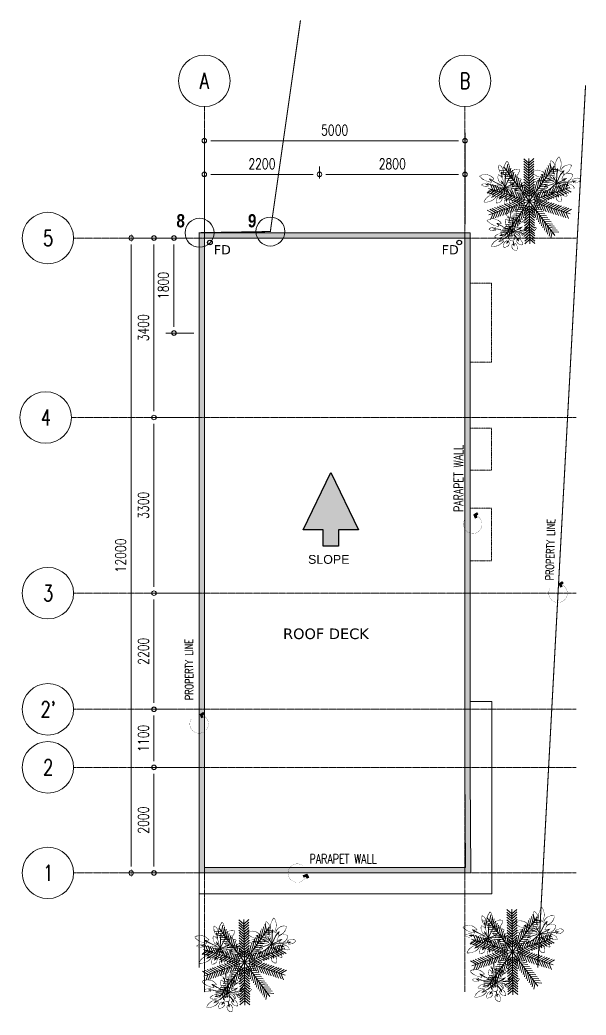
# Model space of a CAD drawing. Header units: millimetres. Extents: x 1634676 to 2568129, y -408635 to -190573.
# Drawn here: x 2414575 to 2425296, y -279340 to -260486 of the extents above; entities that cross this region are included whole.
import ezdxf
from ezdxf.enums import TextEntityAlignment as Align

# ---------------------------------------------------------------- set-up
doc = ezdxf.new("R2010")
doc.units = ezdxf.units.MM
doc.header["$MEASUREMENT"] = 0
for name, pattern in [('DASHED', [0.75, 0.5, -0.25]), ('PHANTOM', [2.5, 1.25, -0.25, 0.25, -0.25, 0.25, -0.25]), ('PHANTOM2', [1.25, 0.625, -0.125, 0.125, -0.125, 0.125, -0.125])]:
    doc.linetypes.add(name, pattern=pattern)
doc.layers.get('0').update_dxf_attribs({"lineweight": 15})
doc.layers.get('Defpoints').update_dxf_attribs({"color": 250})
for name, color, linetype, lineweight in [('.1', 1, 'Continuous', 9), ('.2', 2, 'Continuous', 20), ('ST-ANNOT_A', 74, 'Continuous', 20), ('ST-ANNOT_ALeadLines', 250, 'Continuous', 13), ('ST-DIM_E', 250, 'Continuous', 13), ('ST-GRID_E', 250, 'PHANTOM', 15)]:
    doc.layers.add(name, color=color, linetype=linetype, lineweight=lineweight)
for name, color, linetype in [('A-FURN-SEAT-N', 1, 'Continuous'), ('BASE PLAN$0$A-Flor-Plants', 74, 'Continuous'), ('TXT', 4, 'Continuous'), ('XREF_BASEPLAN_XENTRO MALL$0$LA-_PLANTS-_', 74, 'Continuous')]:
    doc.layers.add(name, color=color, linetype=linetype)
doc.styles.add('ARIAL', font='arial.ttf')
doc.styles.add('ST_TEXT', font='romans.shx', dxfattribs={"width": 0.75})
doc.styles.add('txt100-1', font='swisscb.ttf', dxfattribs={"height": 0.35})
doc.styles.add('VERDANA', font='verdana.ttf')
doc.dimstyles.new('ST_D100', dxfattribs={"dimscale": 100, "dimtxt": 2, "dimasz": 1.2, "dimexe": 1.5, "dimexo": 1, "dimgap": 1, "dimtad": 1, "dimdec": 0, "dimzin": 1, "dimdsep": 46, "dimtxsty": 'ST_TEXT', "dimblk": 'OpenIndicator', "dimcen": 1, "dimclrd": 256, "dimclre": 256, "dimclrt": 7, "dimadec": 0, "dimazin": 0, "dimtfac": 1, "dimtdec": 0, "dimtix": 1, "dimtmove": 2, "dimatfit": 3, "dimldrblk": 'OPEN90', "dimfxl": 0.075, "dimlwd": -1, "dimlwe": -1, "dimarcsym": 0})

# ---------------------------------------------------------------- blocks, each defined once
blk = doc.blocks.new('Area Point Arrow')
at = {"layer": 'ST-ANNOT_ALeadLines', "ltscale": 2}
blk.add_hatch(color=2, dxfattribs=at).paths.add_polyline_path([(0, 1), (75, -119), (170, -60), (45, 142), (-173, 49), (-129, -54)])
at = {"layer": 'ST-ANNOT_ALeadLines', "color": 2, "ltscale": 2, "const_width": 10}
blk.add_lwpolyline([(-238, 704, 2.805748), (0, 1, -0.127272)], format="xyb", dxfattribs=at)
at = {"layer": 'ST-ANNOT_ALeadLines', "color": 2}
blk.add_lwpolyline([(0, 1), (75, -119), (170, -60), (45, 142), (-173, 49), (-129, -54), (0, 1)], dxfattribs=at)
blk = doc.blocks.new('XREF_BASEPLAN_XENTRO MALL$0$T42')
at = {"layer": '.1', "color": 11, "linetype": 'Continuous'}
for p, q in [((-68, 1143), (-110, 1297)), ((-55, 1069), (-69, 1141)), ((43, 718), (46, 1047)), ((43, 718), (170, 1009)), ((51, 1053), (66, 1228)), ((170, 1016), (297, 1162)), ((-440, 793), (-635, 797)), ((-308, 894), (-515, 1005)), ((-341, 782), (-435, 788)), ((-53, 783), (-297, 889)), ((43, 718), (-199, 488)), ((-56, 690), (-194, 640)), ((43, 718), (-19, 840)), ((43, 718), (36, 605)), ((43, 718), (225, 798)), ((43, 718), (51, 719)), ((51, 719), (551, 778)), ((51, 719), (53, 721)), ((53, 721), (93, 683)), ((225, 798), (398, 905)), ((256, 690), (362, 686)), ((337, 687), (500, 621)), ((551, 778), (723, 815)), ((-208, 488), (-445, 342)), ((-194, 640), (-396, 565)), ((-60, 415), (-153, 302)), ((36, 605), (30, 521)), ((78, 415), (97, 345)), ((97, 638), (205, 513)), ((97, 345), (125, 213)), ((204, 508), (282, 396))]:
    blk.add_line(p, q, dxfattribs=at)
at = {"layer": '.1', "color": 250, "linetype": 'Continuous'}
for p, q in [((-108, 1292), (-106, 1188)), ((-108, 1268), (-50, 1186)), ((170, 1009), (170, 1009)), ((297, 1162), (175, 1111)), ((267, 1026), (297, 1162)), ((297, 1162), (267, 1026)), ((-628, 797), (-515, 837)), ((-622, 799), (-515, 758)), ((-515, 1005), (-345, 988)), ((-512, 1005), (-417, 890)), ((-19, 840), (-119, 981)), ((-116, 978), (-17, 889)), ((-108, 966), (-64, 849)), ((398, 905), (225, 859)), ((398, 905), (290, 784)), ((482, 624), (406, 696)), ((716, 814), (572, 818)), ((715, 814), (603, 751)), ((-441, 345), (-330, 476)), ((-420, 357), (-247, 410)), ((-389, 567), (-309, 653)), ((-386, 569), (-253, 570)), ((-153, 302), (-48, 360)), ((-152, 303), (-123, 404)), ((34, 533), (5, 604)), ((31, 526), (69, 598)), ((284, 390), (198, 447)), ((283, 394), (257, 494)), ((497, 622), (367, 639)), ((123, 222), (63, 300)), ((125, 213), (140, 328))]:
    blk.add_line(p, q, dxfattribs=at)
at = {"layer": '.1', "linetype": 'Continuous'}
for q in [(10, 1145), (109, 1128)]:
    blk.add_line((66, 1228), q, dxfattribs=at)
at = {"layer": '.1', "color": 2, "linetype": 'Continuous'}
for centre, radius, start, end in [((199, 1404), 374, 170.3029, 215.3262), ((-280, 1255), 239, 343.2534, 62.5239), ((-624, 791), 342, 35.1725, 122.5976), ((443, 831), 220, 55.2824, 172.6291), ((323, 1028), 246, 262.2896, 356.2544)]:
    blk.add_arc(centre, radius, start, end, dxfattribs=at)
at = {"layer": '.1', "linetype": 'Continuous'}
for centre, radius, start, end in [((466, 1292), 479, 140.563, 197.8988), ((-259, 1352), 431, 328.6458, 34.5329), ((724, 714), 184, 51.1111, 145.9654)]:
    blk.add_arc(centre, radius, start, end, dxfattribs=at)
at = {"layer": '.1', "color": 250, "linetype": 'Continuous'}
for centre, radius, start, end in [((-384, 1459), 569, 221.8384, 266.6027), ((-305, 875), 288, 2.9136, 65.0019), ((-187, 526), 263, 44.3837, 127.1057), ((-292, -892), 1628, 79.6239, 91.8656), ((152, 537), 157, 354.7987, 111.9005), ((75, 430), 251, 21.6922, 85.2277), ((434, 479), 219, 21.4559, 97.3107), ((649, 965), 219, 257.8549, 330.7421), ((-225, 36), 453, 103.499, 156.8265), ((-609, 643), 431, 265.8156, 327.2626), ((-297, 369), 285, 92.4489, 147.0817), ((-433, 780), 277, 248.0932, 310.529), ((-68, 251), 163, 109.8936, 199.3062), ((-206, 354), 158, 264.4232, 2.0221), ((26, 518), 88.3, 103.4106, 268.148), ((34, 517), 88.3, 262.5922, 66.6581), ((368, 462), 170, 185.1842, 278.9266), ((172, 288), 222, 1.4924, 67.3597), ((560, 793), 246, 218.6232, 288.4099), ((193, 240), 143, 155.1092, 275.9038), ((31, 172), 191, 337.3115, 55.0978)]:
    blk.add_arc(centre, radius, start, end, dxfattribs=at)
at = {"layer": '.1', "color": 3, "linetype": 'Continuous'}
for centre, radius, start, end in [((41, 1060), 236, 161.4501, 243.415), ((456, 1050), 288, 77.7318, 167.6804), ((156, 1373), 364, 287.7269, 353.3689), ((-579, 643), 204, 71.6414, 139.5892), ((-602, 1040), 296, 243.5199, 287.2599)]:
    blk.add_arc(centre, radius, start, end, dxfattribs=at)
at = {"linetype": 'Continuous'}
blk.add_wipeout([(96, 1597), (68, 1559), (53, 1535), (32, 1495), (19, 1465), (7, 1431), (-5, 1382), (-10, 1347), (-13, 1310), (-12, 1268), (-9, 1229), (-2, 1191), (4, 1164), (10, 1145), (66, 1228), (109, 1128), (114, 1136), (121, 1148), (130, 1168), (142, 1194), (151, 1219), (160, 1251), (166, 1281), (170, 1310), (172, 1335), (172, 1364), (171, 1383), (168, 1413), (164, 1436), (159, 1458), (152, 1482), (141, 1513), (133, 1531), (117, 1564), (105, 1584)], dxfattribs=at).dxf.layer = '.1'
at = {"color": 3, "linetype": 'Continuous'}
blk.add_wipeout([(297, 1162), (175, 1111), (183, 1141), (208, 1196), (240, 1239), (301, 1292), (348, 1316), (390, 1330), (437, 1337), (473, 1337), (517, 1331), (513, 1304), (501, 1259), (484, 1216), (465, 1182), (437, 1142), (413, 1116), (371, 1079), (341, 1060), (304, 1040), (267, 1026)], dxfattribs=at).dxf.layer = '.1'
at = {"color": 2, "linetype": 'Continuous'}
blk.add_wipeout([(398, 905), (225, 859), (228, 876), (233, 898), (240, 916), (257, 948), (276, 974), (299, 998), (328, 1019), (354, 1032), (380, 1042), (404, 1048), (443, 1051), (476, 1048), (508, 1041), (535, 1031), (568, 1012), (567, 1012), (564, 982), (558, 956), (548, 930), (534, 902), (514, 873), (493, 850), (478, 838), (448, 817), (422, 803), (391, 792), (362, 785), (323, 782), (302, 783), (290, 784)], dxfattribs=at).dxf.layer = '.1'
at = {"linetype": 'Continuous'}
blk.add_wipeout([(716, 814), (572, 818), (578, 827), (594, 845), (601, 852), (620, 867), (632, 874), (656, 886), (673, 891), (697, 897), (724, 899), (745, 898), (766, 894), (782, 889), (799, 883), (818, 873), (833, 864), (840, 858), (834, 848), (827, 838), (817, 825), (804, 810), (789, 797), (770, 783), (752, 772), (732, 763), (721, 758), (705, 753), (695, 751), (677, 748), (649, 746), (634, 746), (616, 748), (603, 751)], dxfattribs=at).dxf.layer = '.1'
blk.add_wipeout([(406, 696), (482, 624), (367, 639), (381, 623), (400, 605), (416, 592), (439, 578), (457, 569), (477, 561), (490, 557), (513, 551), (538, 547), (560, 546), (573, 547), (603, 550), (624, 555), (637, 560), (620, 594), (608, 611), (594, 628), (576, 645), (555, 661), (528, 676), (500, 688), (473, 694), (449, 697), (424, 698)], dxfattribs=at).dxf.layer = '.1'
blk.add_wipeout([(93, 683), (106, 688), (118, 691), (135, 694), (152, 695), (166, 694), (182, 692), (201, 687), (214, 682), (225, 677), (237, 669), (246, 664), (259, 653), (271, 640), (277, 633), (285, 621), (291, 611), (296, 600), (300, 590), (302, 583), (306, 568), (308, 557), (309, 547), (308, 523), (297, 548), (290, 559), (283, 570), (277, 580), (269, 590), (259, 601), (248, 612), (238, 621), (225, 632), (216, 638), (208, 643), (194, 651), (177, 659), (167, 664), (159, 667), (143, 672), (126, 676), (106, 679), (96, 680)], dxfattribs=at).dxf.layer = '.1'
at = {"color": 3, "linetype": 'Continuous'}
blk.add_wipeout([(284, 390), (257, 494), (267, 489), (280, 483), (296, 473), (313, 460), (327, 448), (339, 434), (355, 414), (371, 387), (383, 358), (387, 344), (390, 330), (393, 314), (394, 294), (378, 293), (360, 292), (343, 294), (324, 298), (306, 304), (291, 310), (276, 319), (263, 328), (253, 337), (242, 348), (232, 359), (224, 371), (215, 386), (208, 405), (205, 413), (200, 432), (198, 447)], dxfattribs=at).dxf.layer = '.1'
at = {"linetype": 'Continuous'}
blk.add_wipeout([(123, 222), (140, 328), (151, 320), (165, 308), (177, 295), (188, 280), (201, 260), (209, 242), (215, 225), (220, 199), (222, 172), (222, 157), (219, 138), (216, 123), (211, 108), (207, 98), (193, 97), (179, 98), (160, 101), (141, 107), (122, 116), (108, 125), (92, 139), (82, 150), (71, 165), (62, 182), (56, 199), (52, 218), (50, 229), (50, 249), (52, 261), (57, 283), (63, 300)], dxfattribs=at).dxf.layer = '.1'
at = {"color": 2, "linetype": 'Continuous'}
blk.add_wipeout([(-48, 360), (-51, 323), (-62, 289), (-74, 268), (-98, 239), (-109, 230), (-129, 216), (-155, 205), (-177, 199), (-206, 196), (-222, 196), (-228, 221), (-231, 251), (-229, 274), (-223, 303), (-211, 329), (-197, 350), (-179, 370), (-158, 387), (-123, 404), (-153, 302)], dxfattribs=at).dxf.layer = '.1'
at = {"linetype": 'Continuous'}
blk.add_wipeout([(-420, 357), (-247, 410), (-280, 366), (-308, 335), (-333, 313), (-360, 292), (-389, 273), (-422, 255), (-455, 241), (-482, 232), (-515, 223), (-547, 217), (-581, 214), (-609, 213), (-641, 214), (-624, 249), (-606, 279), (-588, 305), (-567, 331), (-542, 358), (-516, 382), (-481, 408), (-454, 426), (-437, 435), (-414, 447), (-385, 459), (-355, 469), (-330, 476)], dxfattribs=at).dxf.layer = '.1'
at = {"color": 3, "linetype": 'Continuous'}
blk.add_wipeout([(34, 533), (5, 604), (-15, 596), (-33, 584), (-44, 572), (-56, 552), (-61, 533), (-62, 509), (-59, 493), (-52, 476), (-43, 462), (-28, 448), (-11, 438), (13, 430), (34, 429), (51, 430), (72, 437), (84, 444), (97, 455), (109, 470), (115, 481), (121, 503), (121, 532), (119, 544), (111, 561), (102, 574), (91, 585), (79, 594), (69, 598)], dxfattribs=at).dxf.layer = '.1'
at = {"color": 2, "linetype": 'Continuous'}
blk.add_wipeout([(-386, 569), (-309, 653), (-328, 652), (-356, 647), (-373, 643), (-401, 634), (-438, 616), (-462, 601), (-478, 589), (-499, 569), (-511, 556), (-526, 537), (-536, 524), (-518, 517), (-501, 512), (-463, 505), (-433, 504), (-411, 504), (-388, 507), (-351, 516), (-320, 527), (-292, 542), (-273, 554), (-253, 570)], dxfattribs=at).dxf.layer = '.1'
at = {"color": 3, "linetype": 'Continuous'}
blk.add_wipeout([(-622, 799), (-515, 758), (-534, 752), (-558, 748), (-589, 745), (-626, 745), (-646, 748), (-671, 753), (-700, 761), (-721, 769), (-734, 775), (-721, 790), (-706, 803), (-684, 818), (-663, 829), (-646, 836), (-622, 843), (-593, 847), (-565, 847), (-544, 844), (-515, 837)], dxfattribs=at).dxf.layer = '.1'
at = {"linetype": 'Continuous'}
blk.add_wipeout([(1, 710), (1, 710), (-13, 723), (-28, 735), (-49, 750), (-69, 761), (-99, 774), (-128, 782), (-167, 788), (-187, 789), (-216, 787), (-243, 783), (-266, 777), (-288, 769), (-308, 759), (-325, 749), (-345, 736), (-304, 736), (-270, 736), (-233, 735), (-184, 733), (-149, 730), (-91, 724), (-62, 720), (-33, 716)], dxfattribs=at).dxf.layer = '.1'
at = {"color": 2, "linetype": 'Continuous'}
blk.add_wipeout([(-510, 1003), (-417, 890), (-470, 896), (-528, 908), (-590, 928), (-631, 946), (-674, 969), (-717, 997), (-761, 1033), (-808, 1079), (-808, 1079), (-746, 1110), (-679, 1128), (-624, 1133), (-558, 1126), (-498, 1109), (-437, 1077), (-393, 1043), (-371, 1021), (-345, 988)], dxfattribs=at).dxf.layer = '.1'
at = {"color": 3, "linetype": 'Continuous'}
blk.add_wipeout([(-108, 966), (-64, 849), (-88, 863), (-104, 874), (-126, 893), (-144, 913), (-154, 927), (-171, 956), (-177, 970), (-188, 1005), (-194, 1033), (-195, 1060), (-193, 1091), (-190, 1110), (-186, 1124), (-183, 1136), (-145, 1114), (-121, 1097), (-98, 1076), (-81, 1056), (-66, 1035), (-48, 1005), (-37, 982), (-28, 956), (-22, 932), (-19, 914), (-17, 889)], dxfattribs=at).dxf.layer = '.1'
at = {"color": 2, "linetype": 'Continuous'}
blk.add_wipeout([(-108, 1268), (-106, 1188), (-126, 1220), (-138, 1243), (-148, 1267), (-159, 1299), (-167, 1330), (-170, 1347), (-174, 1384), (-175, 1404), (-173, 1439), (-169, 1467), (-148, 1455), (-124, 1437), (-103, 1416), (-81, 1388), (-59, 1348), (-52, 1329), (-46, 1305), (-41, 1278), (-40, 1255), (-42, 1225), (-50, 1186)], dxfattribs=at).dxf.layer = '.1'
blk = doc.blocks.new('BASE PLAN$0$plant 2')
at = {"layer": '.1', "color": 116, "true_color": 0x136734}
for p, q in [((-0.334, 1.029), (0, 0)), ((-0.298, 0.916), (-0.212, 1.061)), ((0.334, 1.029), (0, 0)), ((0.298, 0.916), (0.212, 1.061)), ((-0.298, 0.916), (-0.452, 0.983)), ((-0.278, 0.854), (-0.432, 0.921)), ((-0.258, 0.793), (-0.412, 0.859)), ((-0.237, 0.731), (-0.392, 0.797)), ((-0.278, 0.854), (-0.192, 0.999)), ((-0.258, 0.793), (-0.171, 0.937)), ((-0.237, 0.731), (-0.151, 0.876)), ((-0.217, 0.669), (-0.131, 0.814)), ((0.217, 0.669), (0.131, 0.814)), ((0.237, 0.731), (0.151, 0.876)), ((0.258, 0.793), (0.171, 0.937)), ((0.278, 0.854), (0.192, 0.999)), ((0.237, 0.731), (0.392, 0.797)), ((0.258, 0.793), (0.412, 0.859)), ((0.278, 0.854), (0.432, 0.921)), ((0.298, 0.916), (0.452, 0.983)), ((-0.779, 0.566), (-0.944, 0.529)), ((-0.727, 0.528), (-0.891, 0.491)), ((-0.875, 0.636), (0, 0)), ((-0.779, 0.566), (-0.795, 0.734)), ((-0.727, 0.528), (-0.742, 0.696)), ((-0.674, 0.49), (-0.69, 0.658)), ((-0.622, 0.452), (-0.637, 0.619)), ((-0.569, 0.414), (-0.585, 0.581)), ((-0.517, 0.375), (-0.532, 0.543)), ((-0.464, 0.337), (-0.48, 0.505)), ((-0.217, 0.669), (-0.372, 0.736)), ((-0.197, 0.607), (-0.352, 0.674)), ((-0.177, 0.546), (-0.332, 0.612)), ((-0.157, 0.484), (-0.312, 0.551)), ((-0.197, 0.607), (-0.111, 0.752)), ((-0.177, 0.546), (-0.091, 0.691)), ((-0.157, 0.484), (-0.071, 0.629)), ((-0.137, 0.422), (-0.051, 0.567)), ((-0.117, 0.36), (-0.031, 0.505)), ((0.875, 0.636), (0, 0)), ((0.117, 0.36), (0.031, 0.505)), ((0.137, 0.422), (0.051, 0.567)), ((0.157, 0.484), (0.071, 0.629)), ((0.177, 0.546), (0.091, 0.691)), ((0.197, 0.607), (0.111, 0.752)), ((0.157, 0.484), (0.312, 0.551)), ((0.177, 0.546), (0.332, 0.612)), ((0.197, 0.607), (0.352, 0.674)), ((0.217, 0.669), (0.372, 0.736)), ((0.464, 0.337), (0.48, 0.505)), ((0.517, 0.375), (0.532, 0.543)), ((0.569, 0.414), (0.585, 0.581)), ((0.622, 0.452), (0.637, 0.619)), ((0.674, 0.49), (0.69, 0.658)), ((0.727, 0.528), (0.742, 0.696)), ((0.727, 0.528), (0.891, 0.491)), ((0.779, 0.566), (0.795, 0.734)), ((0.779, 0.566), (0.944, 0.529)), ((-0.674, 0.49), (-0.839, 0.453)), ((-0.622, 0.452), (-0.786, 0.415)), ((-0.569, 0.414), (-0.734, 0.376)), ((-0.517, 0.375), (-0.681, 0.338)), ((-0.464, 0.337), (-0.629, 0.3)), ((-0.412, 0.299), (-0.576, 0.262)), ((-0.359, 0.261), (-0.523, 0.224)), ((-0.412, 0.299), (-0.427, 0.467)), ((-0.359, 0.261), (-0.375, 0.429)), ((-0.307, 0.223), (-0.322, 0.391)), ((-0.137, 0.422), (-0.292, 0.489)), ((-0.117, 0.36), (-0.272, 0.427)), ((-0.254, 0.185), (-0.27, 0.352)), ((-0.097, 0.299), (-0.252, 0.365)), ((-0.077, 0.237), (-0.232, 0.304)), ((-0.202, 0.146), (-0.217, 0.314)), ((-0.149, 0.108), (-0.165, 0.276)), ((-0.097, 0.299), (-0.011, 0.444)), ((-0.077, 0.237), (0.009, 0.382)), ((-0.057, 0.175), (0.029, 0.32)), ((0.037, 0.114), (-0.049, 0.258)), ((-0.037, 0.114), (0.049, 0.258)), ((0.057, 0.175), (-0.029, 0.32)), ((0.077, 0.237), (-0.009, 0.382)), ((0.097, 0.299), (0.011, 0.444)), ((0.077, 0.237), (0.232, 0.304)), ((0.097, 0.299), (0.252, 0.365)), ((0.117, 0.36), (0.272, 0.427)), ((0.137, 0.422), (0.292, 0.489)), ((0.149, 0.108), (0.165, 0.276)), ((0.202, 0.146), (0.217, 0.314)), ((0.254, 0.185), (0.27, 0.352)), ((0.307, 0.223), (0.322, 0.391)), ((0.359, 0.261), (0.375, 0.429)), ((0.359, 0.261), (0.523, 0.224)), ((0.412, 0.299), (0.427, 0.467)), ((0.412, 0.299), (0.576, 0.262)), ((0.464, 0.337), (0.629, 0.3)), ((0.517, 0.375), (0.681, 0.338)), ((0.569, 0.414), (0.734, 0.376)), ((0.622, 0.452), (0.786, 0.415)), ((0.674, 0.49), (0.839, 0.453)), ((-0.963, 0), (-1.074, 0.127)), ((-0.898, 0), (-1.009, 0.127)), ((-0.833, 0), (-0.945, 0.127)), ((-0.768, 0), (-0.88, 0.127)), ((-0.704, 0), (-0.815, 0.127)), ((-0.639, 0), (-0.75, 0.127)), ((-0.574, 0), (-0.685, 0.127)), ((-0.509, 0), (-0.62, 0.127)), ((-0.444, 0), (-0.555, 0.127)), ((-0.379, 0), (-0.49, 0.127)), ((-0.307, 0.223), (-0.471, 0.186)), ((-0.314, 0), (-0.425, 0.127)), ((-0.254, 0.185), (-0.418, 0.148)), ((-0.202, 0.146), (-0.366, 0.109)), ((-0.249, 0), (-0.36, 0.127)), ((-0.149, 0.108), (-0.313, 0.071)), ((-0.184, 0), (-0.295, 0.127)), ((-0.097, 0.07), (-0.261, 0.033)), ((-0.119, 0), (-0.231, 0.127)), ((-0.057, 0.175), (-0.212, 0.242)), ((-0.037, 0.114), (-0.192, 0.18)), ((-0.097, 0.07), (-0.112, 0.238)), ((0.037, 0.114), (0.192, 0.18)), ((0.057, 0.175), (0.212, 0.242)), ((0.097, 0.07), (0.112, 0.238)), ((0.097, 0.07), (0.261, 0.033)), ((0.119, 0), (0.231, 0.127)), ((0.149, 0.108), (0.313, 0.071)), ((0.184, 0), (0.295, 0.127)), ((0.202, 0.146), (0.366, 0.109)), ((0.249, 0), (0.36, 0.127)), ((0.254, 0.185), (0.418, 0.148)), ((0.307, 0.223), (0.471, 0.186)), ((0.314, 0), (0.425, 0.127)), ((0.379, 0), (0.49, 0.127)), ((0.444, 0), (0.555, 0.127)), ((0.509, 0), (0.62, 0.127)), ((0.574, 0), (0.685, 0.127)), ((0.639, 0), (0.75, 0.127)), ((0.704, 0), (0.815, 0.127)), ((0.768, 0), (0.88, 0.127)), ((0.833, 0), (0.945, 0.127)), ((0.898, 0), (1.009, 0.127)), ((0.963, 0), (1.074, 0.127)), ((-1.082, 0), (0, 0)), ((-0.963, 0), (-1.074, -0.127)), ((-0.898, 0), (-1.009, -0.127)), ((-0.833, 0), (-0.945, -0.127)), ((-0.768, 0), (-0.88, -0.127)), ((-0.875, -0.636), (0, 0)), ((-0.704, 0), (-0.815, -0.127)), ((-0.639, 0), (-0.75, -0.127)), ((-0.574, 0), (-0.685, -0.127)), ((-0.509, 0), (-0.62, -0.127)), ((-0.444, 0), (-0.555, -0.127)), ((-0.359, -0.261), (-0.523, -0.224)), ((-0.379, 0), (-0.49, -0.127)), ((-0.307, -0.223), (-0.471, -0.186)), ((-0.314, 0), (-0.425, -0.127)), ((-0.254, -0.185), (-0.418, -0.148)), ((-0.202, -0.146), (-0.366, -0.109)), ((-0.249, 0), (-0.36, -0.127)), ((-0.334, -1.029), (0, 0)), ((-0.307, -0.223), (-0.322, -0.391)), ((-0.149, -0.108), (-0.313, -0.071)), ((-0.184, 0), (-0.295, -0.127)), ((-0.254, -0.185), (-0.27, -0.352)), ((-0.097, -0.07), (-0.261, -0.033)), ((-0.077, -0.237), (-0.232, -0.304)), ((-0.119, 0), (-0.231, -0.127)), ((-0.202, -0.146), (-0.217, -0.314)), ((-0.057, -0.175), (-0.212, -0.242)), ((-0.037, -0.114), (-0.192, -0.18)), ((-0.149, -0.108), (-0.165, -0.276)), ((-0.097, -0.07), (-0.112, -0.238)), ((-0.077, -0.237), (0.009, -0.382)), ((-0.057, -0.175), (0.029, -0.32)), ((0.037, -0.114), (-0.049, -0.258)), ((-0.037, -0.114), (0.049, -0.258)), ((0.057, -0.175), (-0.029, -0.32)), ((0.077, -0.237), (-0.009, -0.382)), ((0.334, -1.029), (0, 0)), ((0.875, -0.636), (0, 0)), ((1.082, 0), (0, 0)), ((0.037, -0.114), (0.192, -0.18)), ((0.057, -0.175), (0.212, -0.242)), ((0.077, -0.237), (0.232, -0.304)), ((0.097, -0.07), (0.261, -0.033)), ((0.097, -0.07), (0.112, -0.238)), ((0.119, 0), (0.231, -0.127)), ((0.149, -0.108), (0.313, -0.071)), ((0.149, -0.108), (0.165, -0.276)), ((0.184, 0), (0.295, -0.127)), ((0.202, -0.146), (0.366, -0.109)), ((0.202, -0.146), (0.217, -0.314)), ((0.249, 0), (0.36, -0.127)), ((0.254, -0.185), (0.418, -0.148)), ((0.254, -0.185), (0.27, -0.352)), ((0.307, -0.223), (0.471, -0.186)), ((0.307, -0.223), (0.322, -0.391)), ((0.314, 0), (0.425, -0.127)), ((0.359, -0.261), (0.523, -0.224)), ((0.379, 0), (0.49, -0.127)), ((0.444, 0), (0.555, -0.127)), ((0.509, 0), (0.62, -0.127)), ((0.574, 0), (0.685, -0.127)), ((0.639, 0), (0.75, -0.127)), ((0.704, 0), (0.815, -0.127)), ((0.768, 0), (0.88, -0.127)), ((0.833, 0), (0.945, -0.127)), ((0.898, 0), (1.009, -0.127)), ((0.963, 0), (1.074, -0.127)), ((-0.727, -0.528), (-0.891, -0.491)), ((-0.674, -0.49), (-0.839, -0.453)), ((-0.622, -0.452), (-0.786, -0.415)), ((-0.569, -0.414), (-0.734, -0.376)), ((-0.674, -0.49), (-0.69, -0.658)), ((-0.517, -0.375), (-0.681, -0.338)), ((-0.622, -0.452), (-0.637, -0.619)), ((-0.464, -0.337), (-0.629, -0.3)), ((-0.569, -0.414), (-0.585, -0.581)), ((-0.412, -0.299), (-0.576, -0.262)), ((-0.517, -0.375), (-0.532, -0.543)), ((-0.464, -0.337), (-0.48, -0.505)), ((-0.412, -0.299), (-0.427, -0.467)), ((-0.359, -0.261), (-0.375, -0.429)), ((-0.157, -0.484), (-0.312, -0.551)), ((-0.137, -0.422), (-0.292, -0.489)), ((-0.117, -0.36), (-0.272, -0.427)), ((-0.097, -0.299), (-0.252, -0.365)), ((-0.157, -0.484), (-0.071, -0.629)), ((-0.137, -0.422), (-0.051, -0.567)), ((-0.117, -0.36), (-0.031, -0.505)), ((-0.097, -0.299), (-0.011, -0.444)), ((0.097, -0.299), (0.011, -0.444)), ((0.117, -0.36), (0.031, -0.505)), ((0.137, -0.422), (0.051, -0.567)), ((0.157, -0.484), (0.071, -0.629)), ((0.097, -0.299), (0.252, -0.365)), ((0.117, -0.36), (0.272, -0.427)), ((0.137, -0.422), (0.292, -0.489)), ((0.157, -0.484), (0.312, -0.551)), ((0.359, -0.261), (0.375, -0.429)), ((0.412, -0.299), (0.576, -0.262)), ((0.412, -0.299), (0.427, -0.467)), ((0.464, -0.337), (0.629, -0.3)), ((0.464, -0.337), (0.48, -0.505)), ((0.517, -0.375), (0.681, -0.338)), ((0.517, -0.375), (0.532, -0.543)), ((0.569, -0.414), (0.734, -0.376)), ((0.569, -0.414), (0.585, -0.581)), ((0.622, -0.452), (0.786, -0.415)), ((0.622, -0.452), (0.637, -0.619)), ((0.674, -0.49), (0.839, -0.453)), ((0.674, -0.49), (0.69, -0.658)), ((0.727, -0.528), (0.891, -0.491)), ((-0.779, -0.566), (-0.944, -0.529)), ((-0.779, -0.566), (-0.795, -0.734)), ((-0.727, -0.528), (-0.742, -0.696)), ((-0.237, -0.731), (-0.392, -0.797)), ((-0.217, -0.669), (-0.372, -0.736)), ((-0.197, -0.607), (-0.352, -0.674)), ((-0.177, -0.546), (-0.332, -0.612)), ((-0.237, -0.731), (-0.151, -0.876)), ((-0.217, -0.669), (-0.131, -0.814)), ((-0.197, -0.607), (-0.111, -0.752)), ((-0.177, -0.546), (-0.091, -0.691)), ((0.177, -0.546), (0.091, -0.691)), ((0.197, -0.607), (0.111, -0.752)), ((0.217, -0.669), (0.131, -0.814)), ((0.237, -0.731), (0.151, -0.876)), ((0.177, -0.546), (0.332, -0.612)), ((0.197, -0.607), (0.352, -0.674)), ((0.217, -0.669), (0.372, -0.736)), ((0.237, -0.731), (0.392, -0.797)), ((0.727, -0.528), (0.742, -0.696)), ((0.779, -0.566), (0.944, -0.529)), ((0.779, -0.566), (0.795, -0.734)), ((-0.298, -0.916), (-0.452, -0.983)), ((-0.278, -0.854), (-0.432, -0.921)), ((-0.258, -0.793), (-0.412, -0.859)), ((-0.298, -0.916), (-0.212, -1.061)), ((-0.278, -0.854), (-0.192, -0.999)), ((-0.258, -0.793), (-0.171, -0.937)), ((0.258, -0.793), (0.171, -0.937)), ((0.278, -0.854), (0.192, -0.999)), ((0.298, -0.916), (0.212, -1.061)), ((0.258, -0.793), (0.412, -0.859)), ((0.278, -0.854), (0.432, -0.921)), ((0.298, -0.916), (0.452, -0.983))]:
    blk.add_line(p, q, dxfattribs=at)
blk = doc.blocks.new('OpenIndicator')
at = {"layer": 'ST-DIM_E'}
h = blk.add_hatch(color=255, dxfattribs=at)
h.paths.add_polyline_path([(0.35, 0), (0.36, 0, 0.414214), (0, 0.36), (0, 0.35, -0.414214)])
h.paths.add_polyline_path([(0, 0.35), (0, 0.36, 0.414214), (-0.36, 0), (-0.35, 0, -0.414214)])
h.paths.add_polyline_path([(0, -0.35), (0, -0.36, 0.414214), (0.36, 0), (0.35, 0, -0.414214)])
h.paths.add_polyline_path([(-0.35, 0), (-0.36, 0, 0.414214), (0, -0.36), (0, -0.35, -0.414214)])
at = {"layer": 'ST-DIM_E', "color": 255}
blk.add_line((0, 0.63), (0, -0.63), dxfattribs=at)
at = {"layer": 'ST-DIM_E', "color": 255, "const_width": 0.01}
blk.add_lwpolyline([(-0.63, 0), (0.63, 0)], dxfattribs=at)
at = {"layer": 'ST-DIM_E', "color": 255}
for radius in [0.365, 0.35]:
    blk.add_circle((0, 0), radius, dxfattribs=at)
blk = doc.blocks.new('*D1547')
at = {"layer": 'Defpoints', "color": 0, "linetype": 'Continuous', "ltscale": 3, "transparency": 16777216}
for p in [(2380213, -295565), (2380048, -297365), (2380524, -297365)]:
    blk.add_point(p, dxfattribs=at)
at = {"layer": 'ST-DIM_E', "ltscale": 3, "transparency": 16777216}
for p, q in [((2380113, -295565), (2379898, -295565)), ((2380048, -295685), (2380048, -297245)), ((2380424, -297365), (2379898, -297365))]:
    blk.add_line(p, q, dxfattribs=at)
at = {"layer": 'ST-DIM_E', "linetype": 'Continuous', "ltscale": 3, "transparency": 16777216, "xscale": 120, "yscale": 120, "zscale": 120}
for p, rotation in [((2380048, -295565), 90), ((2380048, -297365), 270)]:
    blk.add_blockref('OpenIndicator', p, dxfattribs=dict(at, rotation=rotation))
at = {"layer": 'ST-DIM_E', "color": 7, "linetype": 'Continuous', "ltscale": 3, "transparency": 16777216, "insert": (2379848, -296465), "char_height": 200, "attachment_point": 5, "rotation": 90, "style": 'ST_TEXT'}
blk.add_mtext('1800', dxfattribs=at)
blk = doc.blocks.new('_Open90')
at = {"color": 0, "linetype": 'ByBlock', "lineweight": -2}
for p, q in [((0, 0), (-1, 0)), ((-0.5, 0.5), (0, 0)), ((0, 0), (-0.5, -0.5))]:
    blk.add_line(p, q, dxfattribs=at)
blk = doc.blocks.new('*U1395')
at = {"layer": 'ST-ANNOT_A', "color": 70, "linetype": 'Continuous', "ltscale": 10}
blk.add_circle((0, 1300), 1300, dxfattribs=at)
at = {"layer": 'ST-GRID_E', "ltscale": 5}
blk.add_line((0, 0), (0, -44746), dxfattribs=at)
at = {"layer": 'ST-ANNOT_A', "color": 7, "style": 'ST_TEXT', "width": 0.75}
blk.add_attdef('A', text='', height=800, dxfattribs=at).set_placement((0, 1300), align=Align.MIDDLE_CENTER)
blk = doc.blocks.new('*U1396')
at = {"layer": 'ST-ANNOT_A', "color": 70, "linetype": 'Continuous', "ltscale": 10}
blk.add_circle((0, 1300), 1300, dxfattribs=at)
at = {"layer": 'ST-GRID_E', "ltscale": 5}
blk.add_line((0, 0), (0, -44719), dxfattribs=at)
at = {"layer": 'ST-ANNOT_A', "color": 7, "style": 'ST_TEXT', "width": 0.75}
blk.add_attdef('A', text='', height=800, dxfattribs=at).set_placement((0, 1300), align=Align.MIDDLE_CENTER)
blk = doc.blocks.new('*U1398')
at = {"layer": 'ST-ANNOT_A', "color": 70, "linetype": 'Continuous', "ltscale": 10}
blk.add_circle((-4087, 0), 1300, dxfattribs=at)
at = {"layer": 'ST-GRID_E', "ltscale": 5}
blk.add_line((22694, 0), (-2787, 0), dxfattribs=at)
at = {"layer": 'ST-ANNOT_A', "color": 7, "style": 'ST_TEXT', "width": 0.75}
blk.add_attdef('A', text='', height=800, dxfattribs=at).set_placement((-4074, 0), align=Align.MIDDLE_CENTER)
blk = doc.blocks.new('*U1399')
at = {"layer": 'ST-ANNOT_A', "color": 70, "linetype": 'Continuous', "ltscale": 10}
blk.add_circle((-4087, 0), 1300, dxfattribs=at)
at = {"layer": 'ST-GRID_E', "ltscale": 5}
blk.add_line((22581, 0), (-2787, 0), dxfattribs=at)
at = {"layer": 'ST-ANNOT_A', "color": 7, "style": 'ST_TEXT', "width": 0.75}
blk.add_attdef('A', text='', height=800, dxfattribs=at).set_placement((-4074, 0), align=Align.MIDDLE_CENTER)
blk = doc.blocks.new('*U1400')
at = {"layer": 'ST-ANNOT_A', "color": 70, "linetype": 'Continuous', "ltscale": 10}
blk.add_circle((-4087, 0), 1300, dxfattribs=at)
at = {"layer": 'ST-GRID_E', "ltscale": 5}
blk.add_line((22581, 0), (-2787, 0), dxfattribs=at)
at = {"layer": 'ST-ANNOT_A', "color": 7, "style": 'ST_TEXT', "width": 0.75}
blk.add_attdef('A', text='', height=800, dxfattribs=at).set_placement((-4074, 0), align=Align.MIDDLE_CENTER)
blk = doc.blocks.new('*U1393')
at = {"layer": 'ST-ANNOT_A', "color": 70, "linetype": 'Continuous', "ltscale": 10}
blk.add_circle((-4087, 0), 1300, dxfattribs=at)
at = {"layer": 'ST-GRID_E', "ltscale": 5}
blk.add_line((22581, 0), (-2787, 0), dxfattribs=at)
at = {"layer": 'ST-ANNOT_A', "color": 7, "style": 'ST_TEXT', "width": 0.75}
blk.add_attdef('A', text='', height=800, dxfattribs=at).set_placement((-4074, 0), align=Align.MIDDLE_CENTER)
blk = doc.blocks.new('*D1548')
at = {"layer": 'Defpoints', "color": 0, "linetype": 'Continuous', "ltscale": 3, "transparency": 16777216}
for p in [(2385560, -293721), (2385560, -295405), (2380624, -296152)]:
    blk.add_point(p, dxfattribs=at)
at = {"layer": 'ST-DIM_E', "ltscale": 3, "transparency": 16777216}
for p, q in [((2380624, -296052), (2380624, -293571)), ((2380744, -293721), (2385440, -293721)), ((2385560, -295305), (2385560, -293571))]:
    blk.add_line(p, q, dxfattribs=at)
at = {"layer": 'ST-DIM_E', "linetype": 'Continuous', "ltscale": 3, "transparency": 16777216, "xscale": 120, "yscale": 120, "zscale": 120, "rotation": 180}
blk.add_blockref('OpenIndicator', (2380624, -293721), dxfattribs=at)
at = {"layer": 'ST-DIM_E', "linetype": 'Continuous', "ltscale": 3, "transparency": 16777216, "xscale": 120, "yscale": 120, "zscale": 120}
blk.add_blockref('OpenIndicator', (2385560, -293721), dxfattribs=at)
at = {"layer": 'ST-DIM_E', "color": 7, "linetype": 'Continuous', "ltscale": 3, "transparency": 16777216, "insert": (2383092, -293521), "char_height": 200, "attachment_point": 5, "style": 'ST_TEXT'}
blk.add_mtext('5000', dxfattribs=at)
blk = doc.blocks.new('*D1549')
at = {"layer": 'Defpoints', "color": 0, "linetype": 'Continuous', "ltscale": 3, "transparency": 16777216}
for p in [(2382805, -294359), (2382805, -294419), (2385560, -294419)]:
    blk.add_point(p, dxfattribs=at)
at = {"layer": 'ST-DIM_E', "ltscale": 3, "transparency": 16777216}
for p, q in [((2382805, -294319), (2382805, -294209)), ((2385560, -294319), (2385560, -294209)), ((2385440, -294359), (2382925, -294359))]:
    blk.add_line(p, q, dxfattribs=at)
at = {"layer": 'ST-DIM_E', "linetype": 'Continuous', "ltscale": 3, "transparency": 16777216, "xscale": 120, "yscale": 120, "zscale": 120, "rotation": 180}
blk.add_blockref('OpenIndicator', (2382805, -294359), dxfattribs=at)
at = {"layer": 'ST-DIM_E', "linetype": 'Continuous', "ltscale": 3, "transparency": 16777216, "xscale": 120, "yscale": 120, "zscale": 120}
blk.add_blockref('OpenIndicator', (2385560, -294359), dxfattribs=at)
at = {"layer": 'ST-DIM_E', "color": 7, "linetype": 'Continuous', "ltscale": 3, "transparency": 16777216, "insert": (2384182, -294159), "char_height": 200, "attachment_point": 5, "style": 'ST_TEXT'}
blk.add_mtext('2800', dxfattribs=at)
blk = doc.blocks.new('*D1550')
at = {"layer": 'Defpoints', "color": 0, "linetype": 'Continuous', "ltscale": 3, "transparency": 16777216}
for p in [(2380624, -294359), (2380624, -294500), (2382805, -294500)]:
    blk.add_point(p, dxfattribs=at)
at = {"layer": 'ST-DIM_E', "ltscale": 3, "transparency": 16777216}
for p, q in [((2380624, -294400), (2380624, -294209)), ((2382805, -294400), (2382805, -294209)), ((2382685, -294359), (2380744, -294359))]:
    blk.add_line(p, q, dxfattribs=at)
at = {"layer": 'ST-DIM_E', "linetype": 'Continuous', "ltscale": 3, "transparency": 16777216, "xscale": 120, "yscale": 120, "zscale": 120, "rotation": 180}
blk.add_blockref('OpenIndicator', (2380624, -294359), dxfattribs=at)
at = {"layer": 'ST-DIM_E', "linetype": 'Continuous', "ltscale": 3, "transparency": 16777216, "xscale": 120, "yscale": 120, "zscale": 120}
blk.add_blockref('OpenIndicator', (2382805, -294359), dxfattribs=at)
at = {"layer": 'ST-DIM_E', "color": 7, "linetype": 'Continuous', "ltscale": 3, "transparency": 16777216, "insert": (2381714, -294159), "char_height": 200, "attachment_point": 5, "style": 'ST_TEXT'}
blk.add_mtext('2200', dxfattribs=at)
blk = doc.blocks.new('*D1551')
at = {"layer": 'Defpoints', "color": 0, "linetype": 'Continuous', "ltscale": 3, "transparency": 16777216}
for p in [(2379670, -305593), (2380524, -305593), (2380339, -307593)]:
    blk.add_point(p, dxfattribs=at)
at = {"layer": 'ST-DIM_E', "ltscale": 3, "transparency": 16777216}
for p, q in [((2380424, -305593), (2379520, -305593)), ((2379670, -307473), (2379670, -305713)), ((2380239, -307593), (2379520, -307593))]:
    blk.add_line(p, q, dxfattribs=at)
at = {"layer": 'ST-DIM_E', "linetype": 'Continuous', "ltscale": 3, "transparency": 16777216, "xscale": 120, "yscale": 120, "zscale": 120}
for p, rotation in [((2379670, -305593), 90), ((2379670, -307593), 270)]:
    blk.add_blockref('OpenIndicator', p, dxfattribs=dict(at, rotation=rotation))
at = {"layer": 'ST-DIM_E', "color": 7, "linetype": 'Continuous', "ltscale": 3, "transparency": 16777216, "insert": (2379470, -306593), "char_height": 200, "attachment_point": 5, "rotation": 90, "style": 'ST_TEXT'}
blk.add_mtext('2000', dxfattribs=at)
blk = doc.blocks.new('*D1552')
at = {"layer": 'Defpoints', "color": 0, "linetype": 'Continuous', "ltscale": 3, "transparency": 16777216}
for p in [(2379670, -302293), (2380524, -302293), (2380161, -304493)]:
    blk.add_point(p, dxfattribs=at)
at = {"layer": 'ST-DIM_E', "ltscale": 3, "transparency": 16777216}
for p, q in [((2380424, -302293), (2379520, -302293)), ((2379670, -304373), (2379670, -302413)), ((2380061, -304493), (2379520, -304493))]:
    blk.add_line(p, q, dxfattribs=at)
at = {"layer": 'ST-DIM_E', "linetype": 'Continuous', "ltscale": 3, "transparency": 16777216, "xscale": 120, "yscale": 120, "zscale": 120}
for p, rotation in [((2379670, -302293), 90), ((2379670, -304493), 270)]:
    blk.add_blockref('OpenIndicator', p, dxfattribs=dict(at, rotation=rotation))
at = {"layer": 'ST-DIM_E', "color": 7, "linetype": 'Continuous', "ltscale": 3, "transparency": 16777216, "insert": (2379470, -303393), "char_height": 200, "attachment_point": 5, "rotation": 90, "style": 'ST_TEXT'}
blk.add_mtext('2200', dxfattribs=at)
blk = doc.blocks.new('*D1553')
at = {"layer": 'Defpoints', "color": 0, "linetype": 'Continuous', "ltscale": 3, "transparency": 16777216}
for p in [(2379670, -298965), (2380439, -298965), (2380244, -302293)]:
    blk.add_point(p, dxfattribs=at)
at = {"layer": 'ST-DIM_E', "ltscale": 3, "transparency": 16777216}
for p, q in [((2380339, -298965), (2379520, -298965)), ((2379670, -302173), (2379670, -299085)), ((2380144, -302293), (2379520, -302293))]:
    blk.add_line(p, q, dxfattribs=at)
at = {"layer": 'ST-DIM_E', "linetype": 'Continuous', "ltscale": 3, "transparency": 16777216, "xscale": 120, "yscale": 120, "zscale": 120}
for p, rotation in [((2379670, -298965), 90), ((2379670, -302293), 270)]:
    blk.add_blockref('OpenIndicator', p, dxfattribs=dict(at, rotation=rotation))
at = {"layer": 'ST-DIM_E', "color": 7, "linetype": 'Continuous', "ltscale": 3, "transparency": 16777216, "insert": (2379470, -300629), "char_height": 200, "attachment_point": 5, "rotation": 90, "style": 'ST_TEXT'}
blk.add_mtext('3300', dxfattribs=at)
blk = doc.blocks.new('*D1554')
at = {"layer": 'Defpoints', "color": 0, "linetype": 'Continuous', "ltscale": 3, "transparency": 16777216}
for p in [(2379670, -295565), (2380474, -295565), (2380524, -298965)]:
    blk.add_point(p, dxfattribs=at)
at = {"layer": 'ST-DIM_E', "ltscale": 3, "transparency": 16777216}
for p, q in [((2380374, -295565), (2379520, -295565)), ((2379670, -298845), (2379670, -295685)), ((2380424, -298965), (2379520, -298965))]:
    blk.add_line(p, q, dxfattribs=at)
at = {"layer": 'ST-DIM_E', "linetype": 'Continuous', "ltscale": 3, "transparency": 16777216, "xscale": 120, "yscale": 120, "zscale": 120}
for p, rotation in [((2379670, -295565), 90), ((2379670, -298965), 270)]:
    blk.add_blockref('OpenIndicator', p, dxfattribs=dict(at, rotation=rotation))
at = {"layer": 'ST-DIM_E', "color": 7, "linetype": 'Continuous', "ltscale": 3, "transparency": 16777216, "insert": (2379470, -297265), "char_height": 200, "attachment_point": 5, "rotation": 90, "style": 'ST_TEXT'}
blk.add_mtext('3400', dxfattribs=at)
blk = doc.blocks.new('*D1555')
at = {"layer": 'Defpoints', "color": 0, "linetype": 'Continuous', "ltscale": 3, "transparency": 16777216}
for p in [(2379239, -295565), (2380339, -295565), (2380339, -307593)]:
    blk.add_point(p, dxfattribs=at)
at = {"layer": 'ST-DIM_E', "ltscale": 3, "transparency": 16777216}
for p, q in [((2380239, -295565), (2379089, -295565)), ((2379239, -307473), (2379239, -295685)), ((2380239, -307593), (2379089, -307593))]:
    blk.add_line(p, q, dxfattribs=at)
at = {"layer": 'ST-DIM_E', "linetype": 'Continuous', "ltscale": 3, "transparency": 16777216, "xscale": 120, "yscale": 120, "zscale": 120}
for p, rotation in [((2379239, -295565), 90), ((2379239, -307593), 270)]:
    blk.add_blockref('OpenIndicator', p, dxfattribs=dict(at, rotation=rotation))
at = {"layer": 'ST-DIM_E', "color": 7, "linetype": 'Continuous', "ltscale": 3, "transparency": 16777216, "insert": (2379039, -301579), "char_height": 200, "attachment_point": 5, "rotation": 90, "style": 'ST_TEXT'}
blk.add_mtext('12000', dxfattribs=at)
blk = doc.blocks.new('*U1394')
at = {"layer": 'ST-ANNOT_A', "color": 70, "linetype": 'Continuous', "ltscale": 10}
blk.add_circle((-4087, 0), 1300, dxfattribs=at)
at = {"layer": 'ST-GRID_E', "ltscale": 5}
blk.add_line((22581, 0), (-2787, 0), dxfattribs=at)
at = {"layer": 'ST-ANNOT_A', "color": 7, "style": 'ST_TEXT', "width": 0.75}
blk.add_attdef('A', text='', height=800, dxfattribs=at).set_placement((-4074, 0), align=Align.MIDDLE_CENTER)
blk = doc.blocks.new('*D1556')
at = {"layer": 'Defpoints', "color": 0, "ltscale": 2, "transparency": 16777216}
for p in [(2380085, -304493), (2379670, -305593), (2380085, -305593)]:
    blk.add_point(p, dxfattribs=at)
at = {"layer": 'ST-DIM_E', "ltscale": 2, "transparency": 16777216}
for p, q in [((2379985, -304493), (2379520, -304493)), ((2379670, -304613), (2379670, -305473)), ((2379985, -305593), (2379520, -305593))]:
    blk.add_line(p, q, dxfattribs=at)
at = {"layer": 'ST-DIM_E', "ltscale": 2, "transparency": 16777216, "xscale": 120, "yscale": 120, "zscale": 120}
for p, rotation in [((2379670, -304493), 90), ((2379670, -305593), 270)]:
    blk.add_blockref('OpenIndicator', p, dxfattribs=dict(at, rotation=rotation))
at = {"layer": 'ST-DIM_E', "color": 7, "ltscale": 2, "transparency": 16777216, "insert": (2379470, -305043), "char_height": 200, "attachment_point": 5, "rotation": 90, "style": 'ST_TEXT'}
blk.add_mtext('1100', dxfattribs=at)
blk = doc.blocks.new('*U1397')
at = {"layer": 'ST-ANNOT_A', "color": 70, "linetype": 'Continuous', "ltscale": 10}
blk.add_circle((-4087, 0), 1300, dxfattribs=at)
at = {"layer": 'ST-GRID_E', "ltscale": 5}
blk.add_line((22581, 0), (-2787, 0), dxfattribs=at)
at = {"layer": 'ST-ANNOT_A', "color": 7, "style": 'ST_TEXT', "width": 0.75}
blk.add_attdef('A', text='', height=800, dxfattribs=at).set_placement((-4074, 0), align=Align.MIDDLE_CENTER)
blk = doc.blocks.new('asdsadsadddd')
at = {"color": 6, "linetype": 'PHANTOM2', "ltscale": 10, "const_width": 20}
for points in [[(2382444.3, -291442.4), (2381873.9, -295442.1), (2380524.1, -295464.4), (2380524.1, -309386)], [(2386937.8, -309386), (2387842.8, -292673.4)]]:
    blk.add_lwpolyline(points, dxfattribs=at)
at = {"color": 1}
for centre in [(2380533.6, -295465.3), (2381873.9, -295442.1)]:
    blk.add_circle(centre, 274, dxfattribs=at)
at = {"layer": 'ST-ANNOT_ALeadLines', "xscale": 0.3, "yscale": 0.3, "zscale": 0.3, "rotation": 90.81157072357888}
for p in [(2387381.5, -302127.3), (2380585.4, -304604.6)]:
    blk.add_blockref('Area Point Arrow', p, dxfattribs=at)
at = {"layer": 'ST-DIM_E', "ltscale": 2, "xscale": 0.375, "yscale": 0.375, "zscale": 0.375}
for name, p, values in [('*U1395', (2380624.1, -293074.5), {'A': 'A'}), ('*U1396', (2385559.7, -293074.5), {'A': 'B'}), ('*U1397', (2379194.4, -295565.2), {'A': '5'}), ('*U1398', (2379152.1, -298965.1), {'A': '4'}), ('*U1399', (2379194.4, -302293), {'A': '3'}), ('*U1394', (2379194.4, -304493.2), {'A': "2'"}), ('*U1400', (2379194.4, -305592.8), {'A': '2'}), ('*U1393', (2379194.4, -307592.9), {'A': '1'})]:
    blk.add_blockref(name, p, dxfattribs=at).add_auto_attribs(values)
at = {"layer": 'ST-ANNOT_A', "char_height": 150, "width": 1779.225, "attachment_point": 4, "style": 'ST_TEXT'}
for insert, rotation in [((2387160.1, -302049.6), 88.47733), ((2380337.5, -304321.2), 90.30047)]:
    blk.add_mtext('{\\C6;PROPERTY LINE}', dxfattribs=dict(at, insert=insert, rotation=rotation))
at = {"layer": 'TXT', "char_height": 250, "width": 1614.286, "attachment_point": 1, "rotation": 358.27783, "style": 'txt100-1'}
for s, insert in [('8', (2380100.1, -295110.4)), ('9', (2381453.6, -295110.4))]:
    blk.add_mtext(s, dxfattribs=dict(at, insert=insert))
at = {"layer": 'ST-DIM_E', "color": 1, "linetype": 'Continuous', "ltscale": 3}
for base, p1, p2, angle, text, picture, middle in [((2385559.7, -293721.3), (2380624.1, -296152.2), (2385559.7, -295404.5), 180, '5000', '*D1548', (2383091.9, -293521.3)), ((2380624.1, -294359.5), (2382804.8, -294500), (2380624.1, -294500), 180, '2200', '*D1550', (2381714.4, -294159.5)), ((2382804.8, -294359.5), (2385559.7, -294419.2), (2382804.8, -294419.2), 180, '2800', '*D1549', (2384182.2, -294159.5)), ((2379239.1, -295565.2), (2380338.6, -307592.9), (2380338.6, -295565.2), 90, '12000', '*D1555', (2379039.1, -301579)), ((2379670.1, -298965.1), (2380244.1, -302293), (2380439.5, -298965.1), 90, '3300', '*D1553', (2379470.1, -300629.1))]:
    dim = blk.add_linear_dim(base=base, p1=p1, p2=p2, angle=angle, text=text, dimstyle='ST_D100', dxfattribs=at)
    dim.commit()
    dim.dimension.update_dxf_attribs({"geometry": picture, "text_midpoint": middle})
for base, p1, p2, picture, middle in [((2379670.1, -295565.2), (2380524.1, -298965.1), (2380474.1, -295565.2), '*D1554', (2379470.1, -297265.2)), ((2380048.4, -297365.2), (2380213.5, -295565.2), (2380524.1, -297365.2), '*D1547', (2379848.4, -296465.2)), ((2379670.1, -302293), (2380161.3, -304493.2), (2380524.1, -302293), '*D1552', (2379470.1, -303393.1)), ((2379670.1, -305592.8), (2380338.6, -307592.9), (2380524.1, -305592.8), '*D1551', (2379470.1, -306592.9))]:
    dim = blk.add_linear_dim(base=base, p1=p1, p2=p2, angle=90, dimstyle='ST_D100', dxfattribs=at)
    dim.commit()
    dim.dimension.update_dxf_attribs({"geometry": picture, "text_midpoint": middle})
at = {"layer": 'ST-DIM_E', "ltscale": 2}
dim = blk.add_linear_dim(base=(2379670.1, -305592.8), p1=(2380084.9, -304493.2), p2=(2380084.9, -305592.8), angle=90, dimstyle='ST_D100', dxfattribs=at)
dim.commit()
dim.dimension.update_dxf_attribs({"geometry": '*D1556', "text_midpoint": (2379470.1, -305043)})

msp = doc.modelspace()

# ---------------------------------------------------------------- hatches: boundary and pattern name
at = {"layer": '.2', "ltscale": 2, "true_color": 0x636466}
h = msp.add_hatch(color=251, dxfattribs=at)
h.dxf.hatch_style = 1
h.paths.add_polyline_path([(2423103.1, -274795.7), (2423103.1, -264517.8), (2417967.6, -264517.8), (2417967.6, -276645.4), (2423115.9, -276645.5)])
h.paths.add_polyline_path([(2418067.6, -276545.4), (2418067.6, -264617.8), (2423003.1, -264617.8), (2423003.1, -274695.7), (2423015.2, -276545.5)], flags=16)
at = {"layer": 'A-FURN-SEAT-N'}
h = msp.add_hatch(color=256, dxfattribs=at)
h.dxf.hatch_style = 1
h.paths.add_polyline_path([(2420463.7, -269059.3), (2419938.5, -270148.5), (2420319.6, -270148.5), (2420319.6, -270453.3), (2420562.5, -270453.3), (2420607.7, -270453.3), (2420607.7, -270148.5), (2420988.8, -270148.5)])

# ---------------------------------------------------------------- linework, layer by layer
at = {"layer": '.2', "color": 1, "linetype": 'Continuous', "ltscale": 3}
for points in [[(2417967.5, -276645.4), (2423115.9, -276645.5), (2423103.1, -274795.7), (2423103.1, -274795.7), (2423103.1, -264517.8), (2417967.5, -264517.8), (2417967.5, -276645.4)], [(2417967.5, -276645.4), (2417967.5, -277045.4), (2423510.9, -277045.4), (2423510.9, -273395.7), (2423103.1, -273395.7)]]:
    msp.add_lwpolyline(points, dxfattribs=at)
msp.add_lwpolyline([(2418067.5, -276545.4), (2423015.2, -276545.5), (2423003.1, -274695.7), (2423003.1, -274695.7), (2423003.1, -264617.8), (2418067.5, -264617.8)], close=True, dxfattribs=at)
at = {"layer": '.2', "color": 1, "linetype": 'DASHED', "ltscale": 3}
for points in [[(2423503.1, -266972.8), (2423103.1, -266972.8), (2423103.1, -265472.8), (2423503.1, -265472.8)], [(2423503.1, -269018.7), (2423103.1, -269018.7), (2423103.1, -268218.7), (2423503.1, -268218.7)], [(2423503.1, -270734.3), (2423103.1, -270734.3), (2423103.1, -269734.3), (2423503.1, -269734.3)]]:
    msp.add_lwpolyline(points, close=True, dxfattribs=at)
at = {"layer": 'A-FURN-SEAT-N'}
msp.add_lwpolyline([(2420562.5, -270453.3), (2420319.6, -270453.3), (2420319.6, -270148.5), (2419938.5, -270148.5), (2420463.7, -269059.3), (2420988.8, -270148.5), (2420607.7, -270148.5), (2420607.7, -270453.3), (2420364.8, -270453.3)], dxfattribs=at)
for centre in [(2418172.7, -264703), (2422894.7, -264703)]:
    msp.add_circle(centre, 44.3, dxfattribs=at)

# ---------------------------------------------------------------- block references
at = {"layer": 'ST-ANNOT_ALeadLines', "xscale": 0.3, "yscale": 0.3, "zscale": 0.3, "rotation": 90}
msp.add_blockref('Area Point Arrow', (2423212.3, -269875.2), dxfattribs=at)
at = {"layer": 'ST-ANNOT_ALeadLines', "xscale": 0.3, "yscale": 0.3, "zscale": 0.3}
msp.add_blockref('Area Point Arrow', (2419992.8, -276712.1), dxfattribs=at)
at = {"layer": 'XREF_BASEPLAN_XENTRO MALL$0$LA-_PLANTS-_', "color": 3, "xscale": 0.5625000000000009, "yscale": 0.5625000000000009, "zscale": 0.5625000000000009, "rotation": 358.408670024838}
for p in [(2424702.5, -263980.4), (2424382.9, -278204.1), (2419308.4, -278399.5)]:
    msp.add_blockref('XREF_BASEPLAN_XENTRO MALL$0$T42', p, dxfattribs=at)

# ---------------------------------------------------------------- texts
at = {"layer": '.2', "ltscale": 1000, "attachment_point": 4, "style": 'VERDANA'}
for s, insert, char_height, width in [('FD', (2418246.5, -264840), 175, 1602.213), ('FD', (2422561.6, -264840), 175, 1602.213), ('ROOF DECK', (2419557.9, -272117.6), 200, 3071.93)]:
    msp.add_mtext(s, dxfattribs=dict(at, insert=insert, char_height=char_height, width=width))
at = {"layer": 'ST-ANNOT_A', "insert": (2422879.3, -269808.1), "char_height": 175, "width": 2155.885, "attachment_point": 4, "rotation": 90, "style": 'ST_TEXT'}
msp.add_mtext('{\\C6;PARAPET WALL}', dxfattribs=at)
at = {"layer": 'ST-ANNOT_A', "insert": (2420059.9, -276379.1), "char_height": 175, "width": 2155.885, "attachment_point": 4, "style": 'ST_TEXT'}
msp.add_mtext('{\\C6;PARAPET WALL}', dxfattribs=at)
at = {"layer": 'TXT', "insert": (2420423.3, -270707.6), "char_height": 168.05, "width": 1953.586, "attachment_point": 5, "style": 'ARIAL'}
msp.add_mtext('SLOPE', dxfattribs=at)

# ---------------------------------------------------------------- next in the draw order: block references
at = {"layer": 'XREF_BASEPLAN_XENTRO MALL$0$LA-_PLANTS-_', "color": 3, "xscale": 0.5625000000000009, "yscale": 0.5625000000000009, "zscale": 0.5625000000000009, "rotation": 358.408670024838}
for p in [(2423863.4, -264902.9), (2423543.9, -279126.6), (2418469.3, -279322)]:
    msp.add_blockref('XREF_BASEPLAN_XENTRO MALL$0$T42', p, dxfattribs=at)

# ---------------------------------------------------------------- next in the draw order: block references
for p in [(2423723.2, -264064), (2423403.7, -278287.7), (2418329.1, -278483.1)]:
    msp.add_blockref('XREF_BASEPLAN_XENTRO MALL$0$T42', p, dxfattribs=at)

# ---------------------------------------------------------------- next in the draw order: block references
at = {"layer": '.2', "color": 1, "linetype": 'Continuous'}
msp.add_blockref('asdsadsadddd', (37443.4, 30946.7), dxfattribs=at)
at = {"layer": 'BASE PLAN$0$A-Flor-Plants', "xscale": 750.0000000000003, "yscale": 750.0000000000003, "zscale": 750.0000000000003, "rotation": 342.6999993333328}
for p in [(2424220, -263919.7), (2423900.4, -278143.4), (2418825.9, -278338.8)]:
    msp.add_blockref('BASE PLAN$0$plant 2', p, dxfattribs=at)

doc.saveas('drawing.dxf')
